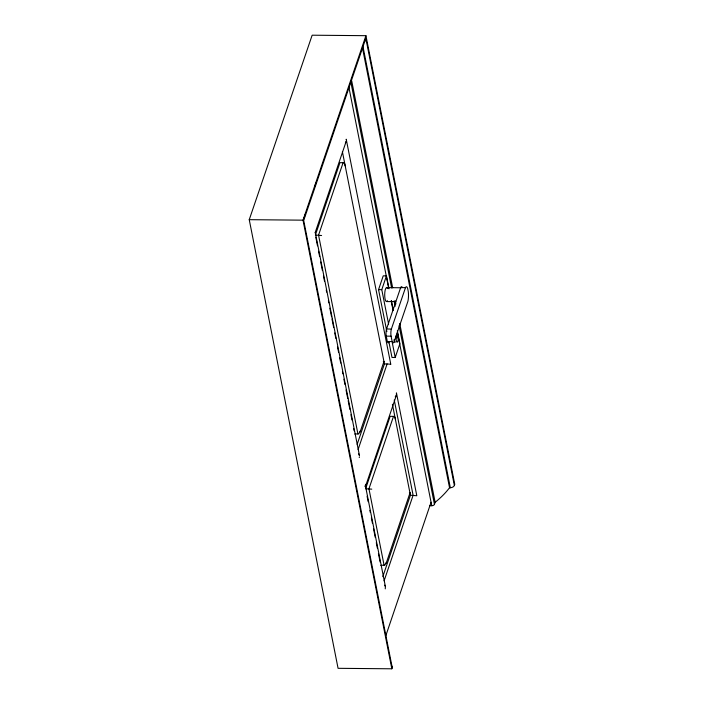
<?xml version="1.0" encoding="UTF-8"?>
<svg xmlns="http://www.w3.org/2000/svg" width="704" height="704" viewBox="0 0 704 704"><rect width="100%" height="100%" fill="white"/><g stroke="black" fill="none" stroke-linecap="round" stroke-linejoin="round"><path stroke-width="1.06" d="M360.281 430.874L358.802 433.831L354.772 434.042M386.267 562.417L384.903 565.154L380.776 565.347M429.572 505.71L431.754 505.727A2.297 1.373 -11.2 0 0 434.447 504.328L435.142 502.304A98.516 59.013 -11.2 0 0 449.548 487.731L450.569 487.722A3.731 2.235 -11.2 0 0 454.362 485.478L365.825 38.306L364.461 42.222M315.128 232.742L346.315 140.994M365.781 485.593L396.414 395.234L396.449 392.894L416.812 495.748L410.414 495.246L382.818 576.664M396.458 335.042L396.326 335.562A4.18 1.091 -89.5 0 0 396.836 342.065A4.18 1.091 -89.5 0 0 398.27 337.823A4.18 1.091 -89.5 0 0 396.774 334.224L397.065 338.114L396.449 334.998M359.251 457.556L359.41 456.993M385.246 588.87L385.396 586.529L365.543 486.288L364.883 486.006M345.189 165.915L344.634 163.636L343.103 162.686L318.56 235.11L357.949 434.069M386.866 331.628L378.55 289.626L383.231 275.836L386.452 275.862L389.013 288.781M388.599 324.113L381.779 289.652L386.452 275.862M360.061 432.106L384.014 361.372M357.166 444.33L384.419 363.933L342.399 151.712M358.107 449.504L387.103 363.959L390.526 364.232M389.004 342.39L391.987 357.465L395.217 357.491L399.89 343.702L397.329 330.783M365.165 486.358L365.165 486.358A2.086 1.584 18.7 0 0 365.666 484.607L365.464 484.29M395.428 419.338L394.909 417.234L393.501 416.354L368.949 488.778L384.111 565.374M386.074 563.552L410.062 492.703M384.111 580.809L413.107 495.264L394.24 399.995M385.598 636.363L431.059 502.251M365.825 38.306L303.697 220.475L392.242 667.647L391.846 668.8L338.07 668.316L249.242 219.683L312.154 35.2L365.93 35.684L454.758 484.317L454.362 485.478M391.846 668.8L303.01 220.167L365.93 35.684M303.618 219.243L305.386 214.051M314.943 186.041L315.999 182.926M388.916 342.522A7.198 1.883 -89.5 0 1 387.323 341.537L386.25 336.142A5.342 1.399 -89.5 0 1 386.531 329.006L400.655 287.593A7.19 1.883 -89.5 0 1 402.002 286.845M392.154 341.581L391.09 336.186A5.342 1.399 -89.5 0 1 391.371 329.05L405.495 287.637A7.19 1.883 -89.5 0 1 407.695 288.64L408.302 291.702A9.02 2.367 -89.5 0 1 407.924 301.268L393.906 342.382A7.198 1.883 -89.5 0 1 392.154 341.581L387.323 341.537M346.183 141.566L345.365 142.938M396.414 395.234L395.208 396.88M383.997 361.469L383.284 361.618M410.045 492.782L409.385 492.932M343.103 162.686L339.935 162.659L315.383 235.083L321.596 235.514M386.566 287.637L401.122 287.751M378.55 289.626L381.779 289.652M386.47 301.567L395.833 301.638M384.419 363.933L387.103 363.959M393.501 416.354L390.157 416.328L365.614 488.752L371.765 489.148M249.242 219.683L303.01 220.167M400.655 287.593L405.495 287.637M386.531 329.006L391.371 329.05M386.25 336.142L391.09 336.186M358.679 453.834L359.48 455.805M384.674 585.138L385.396 586.529M315.278 232.558L359.392 455.224M346.333 139.797L346.218 139.225L390.817 364.443M363.009 46.719L450.331 487.74L449.548 487.731L362.437 47.793M351.718 80.96L392.682 287.857M395.243 300.793L395.886 304.022M399.722 323.418L435.142 502.304M350.891 82.324L391.609 287.945M394.161 300.863L395.226 306.24M399.062 325.626L434.447 504.328M391.362 300.626L393.281 310.323M348.762 86.61L388.634 287.971M391.195 300.89L393.114 310.578M397.373 332.112L431.754 505.727M392.225 342.417L395.217 357.491M392.401 404.254L410.414 495.246M315.806 237.239L317.513 245.837M318.578 251.222L319.642 256.599M320.707 261.976L322.406 270.574M323.47 275.95L324.535 281.327M326.242 289.934L326.665 292.081M328.372 300.687L328.794 302.834M329.859 308.211L331.566 316.818M331.989 318.974L333.696 327.571M334.761 332.948L335.826 338.325M337.524 346.931L338.589 352.308M339.654 357.685L340.718 363.062M342.426 371.668L342.848 373.815M343.913 379.192L344.978 384.569M346.042 389.946L347.75 398.552M348.172 400.699L349.879 409.306M350.944 414.682L352.009 420.059M353.716 428.666L354.138 430.813M367.101 496.302L368.174 501.697M369.882 510.33L370.313 512.486M371.378 517.88L372.442 523.274M373.516 528.669L375.223 537.302M376.288 542.696L377.362 548.09M378.426 553.476L380.134 562.109M391.89 666.142A3.731 2.235 -11.2 0 1 392.242 667.647M395.428 341.88A4.18 1.091 -89.5 0 1 394.011 339.689M387.385 300.617A6.97 1.822 -89.5 0 1 384.701 294.624A6.97 1.822 -89.5 0 1 387.464 288.552"/></g></svg>
